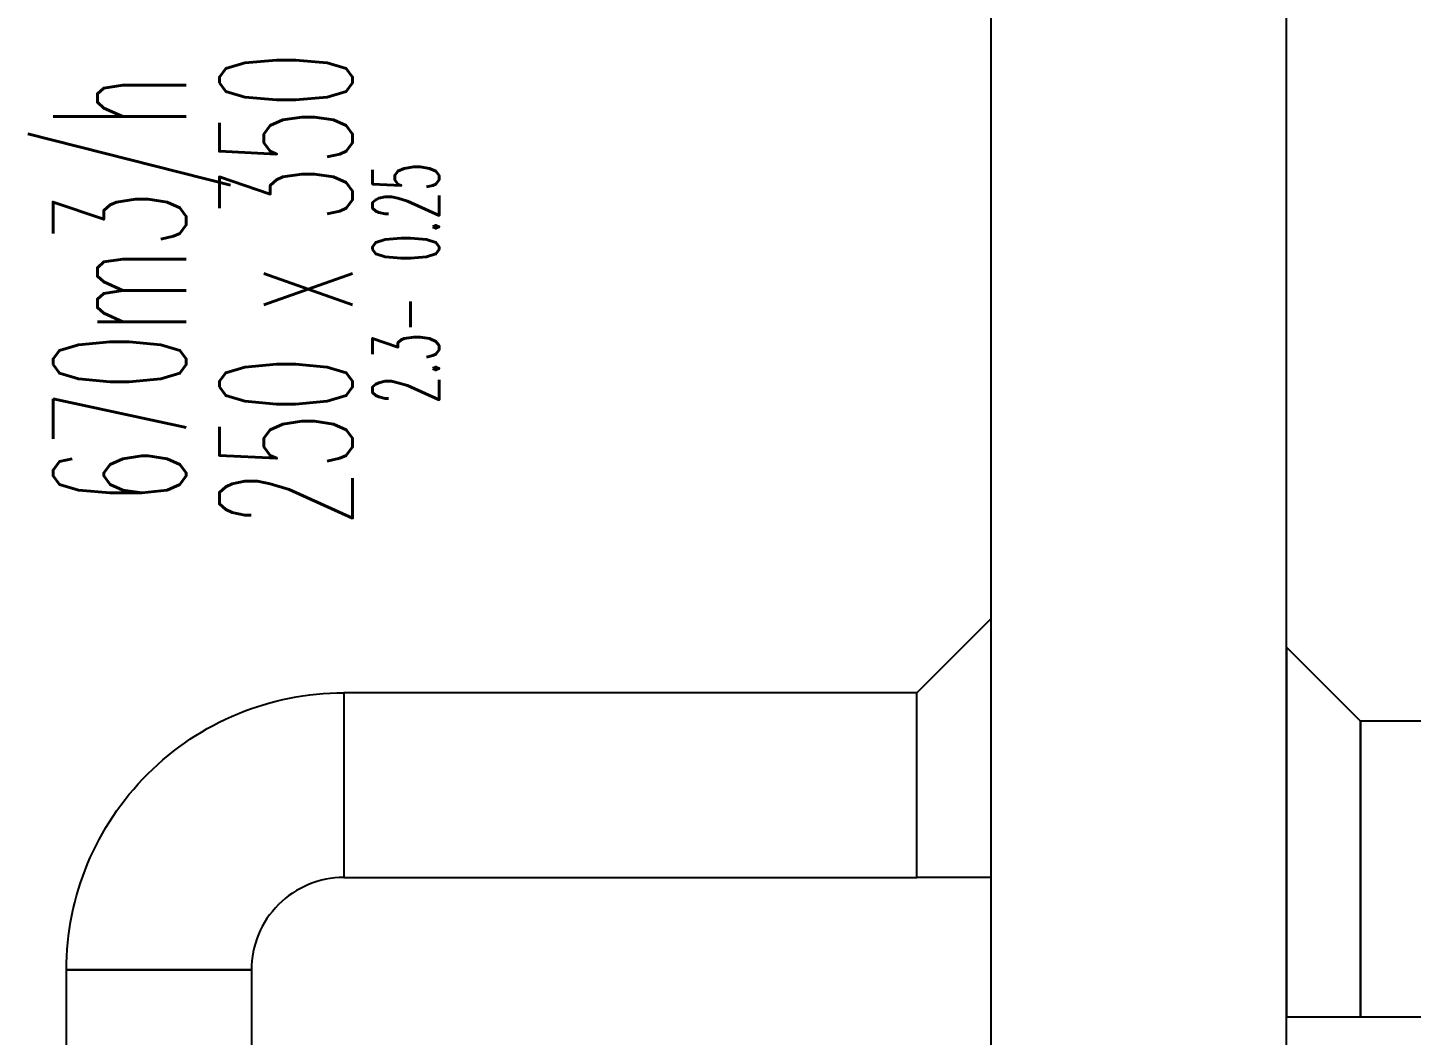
# Model space of a CAD drawing. Header units: inches. Extents: x -772 to 6765, y -813 to 4093.
# Drawn here: x 4808.1 to 4995.2, y 270.4 to 406.8 of the extents above; entities that cross this region are included whole.
import ezdxf
from ezdxf.enums import TextEntityAlignment as Align

# ---------------------------------------------------------------- set-up
doc = ezdxf.new("R2010")
doc.units = ezdxf.units.IN
doc.header["$MEASUREMENT"] = 0
doc.layers.add('HIZ-PA', color=253, linetype='Continuous', lineweight=0, transparency=0.5)
doc.layers.add('MTY-UFLEME-KANALI', color=20, linetype='Continuous')
doc.layers.add('MTY-UFLEME-KANALI-CAP', color=21, linetype='Continuous', lineweight=0)
doc.styles.add('CAP', font='simplxtw.shx', dxfattribs={"width": 0.65})

# ---------------------------------------------------------------- blocks, each defined once
blk = doc.blocks.new('*U230')
at = {"layer": 'HIZ-PA', "color": 3, "style": 'CAP', "width": 0.5}
blk.add_attdef('HIZ', text='', height=0.5, dxfattribs=at).set_placement((-0.049, -1.954), align=Align.BOTTOM_RIGHT)
blk.add_attdef('PA', text='', height=0.5, dxfattribs=at).set_placement((0.201, -1.954), align=Align.BOTTOM_LEFT)
at = {"layer": 'MTY-UFLEME-KANALI-CAP', "color": 7, "style": 'CAP', "width": 0.5}
for tag, p in [('DEBI', (0.001, -0.204)), ('X', (0.001, -1.454))]:
    blk.add_attdef(tag, text='', height=1, dxfattribs=at).set_placement(p, align=Align.BOTTOM_CENTER)
blk.add_attdef('A', text='', height=1, dxfattribs=at).set_placement((-0.499, -1.454), align=Align.BOTTOM_RIGHT)
blk.add_attdef('B', text='', height=1, dxfattribs=at).set_placement((0.501, -1.454), align=Align.BOTTOM_LEFT)
blk = doc.blocks.new('mekanik')
at = {"layer": 'MTY-UFLEME-KANALI'}
for points in [[(24208.34, 7099.27), (24248.34, 7099.27), (24248.34, 7551.22), (24208.34, 7551.22)], [(24208.34, 7166.79), (24208.34, 7131.79), (24198.34, 7131.79), (24198.34, 7156.79)], [(24248.34, 7162.94), (24248.34, 7112.94), (24258.34, 7112.94), (24258.34, 7152.94)], [(24120.88, 7131.79), (24198.34, 7131.79), (24198.34, 7156.79), (24120.88, 7156.79)], [(24258.34, 7112.94), (24425, 7112.94), (24425, 7152.94), (24258.34, 7152.94)], [(24108.38, 6997.12), (24083.38, 6997.12), (24083.38, 7119.29), (24108.38, 7119.29)]]:
    blk.add_lwpolyline(points, close=True, dxfattribs=at)
blk.add_lwpolyline([(24108.38, 7119.29), (24083.38, 7119.29), (24083.38, 7119.29, -0.414214), (24120.88, 7156.79), (24120.88, 7156.79), (24120.88, 7131.79, 0.414214), (24108.38, 7119.29)], format="xyb", close=True, dxfattribs=at)
at = {"layer": 'MTY-UFLEME-KANALI-CAP', "xscale": 18, "yscale": 18, "zscale": 18, "rotation": 90}
blk.add_blockref('*U230', (24101.29, 7211.38), dxfattribs=at).add_auto_attribs({'DEBI': '670m3/h', 'X': 'x', 'A': '250', 'B': '350', 'PA': '0.25', 'HIZ': '2.3-'})

msp = doc.modelspace()

# ---------------------------------------------------------------- block references
msp.add_blockref('mekanik', (-19270, -6840))

doc.saveas('drawing.dxf')
